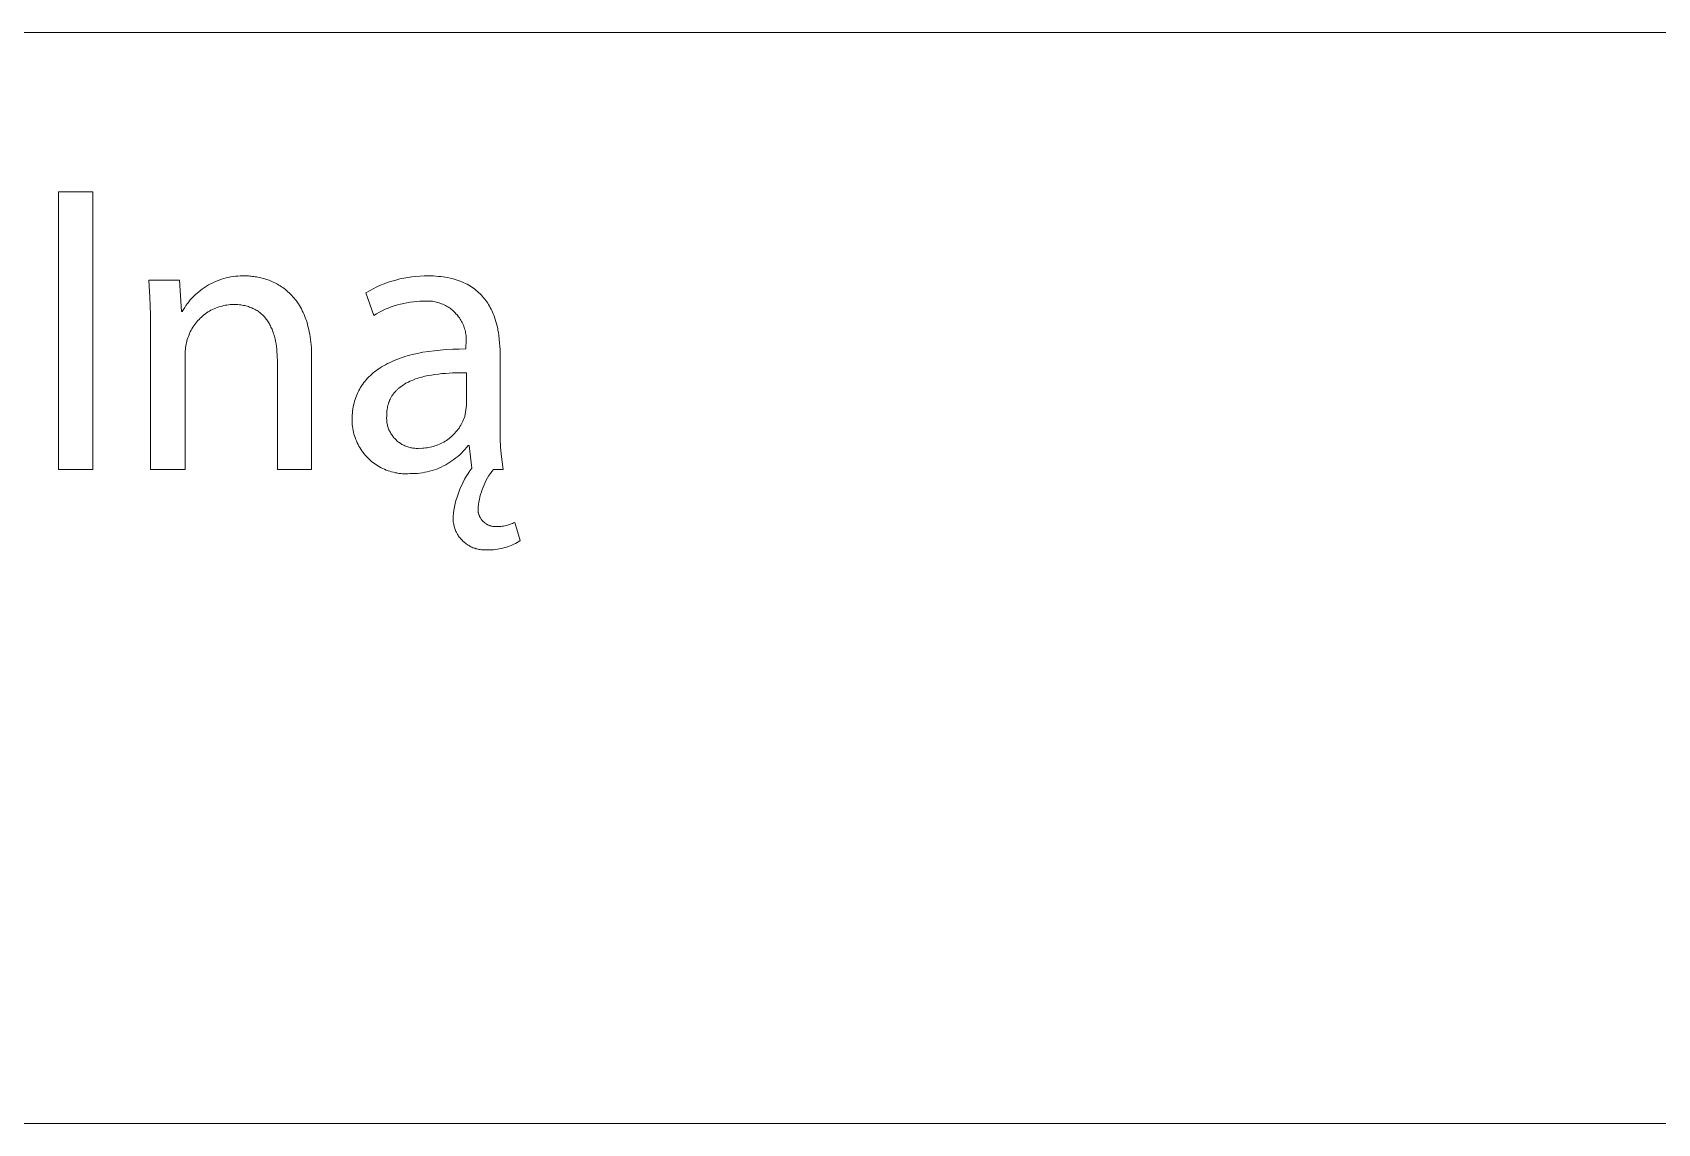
# Model space of a CAD drawing. Header units: millimetres. Extents: x 373 to 3451, y -552 to 1598.
# Drawn here: x 3194.6 to 3322.7, y -551.9 to -465.9 of the extents above; entities that cross this region are included whole.
import ezdxf

# ---------------------------------------------------------------- set-up
doc = ezdxf.new("R2010")
doc.units = ezdxf.units.MM
doc.header["$MEASUREMENT"] = 0
doc.layers.add('Domyślny', color=7, linetype='Continuous', true_color=0x000000)

msp = doc.modelspace()

# ---------------------------------------------------------------- linework, layer by layer
at = {"layer": 'Domyślny', "color": 18, "lineweight": 15, "true_color": 0x000000}
for p, q in [((2287.64, -465.92), (3447.83, -465.92)), ((3196.67, -478.48), (3199.37, -478.48)), ((3196.67, -500.36), (3196.67, -478.48)), ((3199.37, -478.48), (3199.37, -500.36)), ((3209.51, -485.37), (3209.69, -485.31)), ((3209.69, -485.31), (3209.87, -485.27)), ((3209.87, -485.27), (3210.05, -485.22)), ((3210.05, -485.22), (3210.23, -485.19)), ((3210.23, -485.19), (3210.42, -485.16)), ((3210.42, -485.16), (3210.6, -485.13)), ((3210.6, -485.13), (3210.79, -485.12)), ((3210.79, -485.12), (3210.97, -485.1)), ((3210.97, -485.1), (3211.16, -485.1)), ((3211.16, -485.1), (3211.34, -485.1)), ((3211.34, -485.1), (3211.44, -485.1)), ((3211.44, -485.1), (3211.54, -485.11)), ((3211.54, -485.11), (3211.64, -485.11)), ((3211.64, -485.11), (3211.74, -485.12)), ((3211.74, -485.12), (3211.85, -485.13)), ((3211.85, -485.13), (3211.95, -485.14)), ((3211.95, -485.14), (3212.06, -485.15)), ((3212.06, -485.15), (3212.16, -485.17)), ((3212.16, -485.17), (3212.27, -485.18)), ((3212.27, -485.18), (3212.38, -485.2)), ((3212.38, -485.2), (3212.49, -485.23)), ((3212.49, -485.23), (3212.6, -485.25)), ((3212.6, -485.25), (3212.71, -485.28)), ((3212.71, -485.28), (3212.82, -485.31)), ((3212.82, -485.31), (3212.93, -485.34)), ((3212.93, -485.34), (3213.04, -485.38)), ((3223.25, -485.43), (3223.56, -485.35)), ((3223.56, -485.35), (3223.88, -485.28)), ((3223.88, -485.28), (3224.19, -485.22)), ((3224.19, -485.22), (3224.51, -485.18)), ((3224.51, -485.18), (3224.83, -485.14)), ((3224.83, -485.14), (3225.15, -485.12)), ((3225.15, -485.12), (3225.47, -485.11)), ((3225.47, -485.11), (3225.79, -485.1)), ((3225.79, -485.1), (3226, -485.11)), ((3226, -485.11), (3226.21, -485.11)), ((3226.21, -485.11), (3226.41, -485.13)), ((3226.41, -485.13), (3226.61, -485.14)), ((3226.61, -485.14), (3226.8, -485.16)), ((3226.8, -485.16), (3226.98, -485.18)), ((3226.98, -485.18), (3227.17, -485.21)), ((3227.17, -485.21), (3227.34, -485.24)), ((3227.34, -485.24), (3227.52, -485.28)), ((3227.52, -485.28), (3227.68, -485.32)), ((3227.68, -485.32), (3227.85, -485.36)), ((3203.87, -486.79), (3203.79, -485.44)), ((3203.79, -485.44), (3206.2, -485.44)), ((3206.2, -485.44), (3206.35, -487.91)), ((3207.31, -486.72), (3207.44, -486.59)), ((3207.44, -486.59), (3207.58, -486.47)), ((3207.58, -486.47), (3207.72, -486.35)), ((3207.72, -486.35), (3207.87, -486.23)), ((3207.87, -486.23), (3208.02, -486.12)), ((3208.02, -486.12), (3208.17, -486.01)), ((3208.17, -486.01), (3208.33, -485.91)), ((3208.33, -485.91), (3208.49, -485.82)), ((3208.49, -485.82), (3208.65, -485.73)), ((3208.65, -485.73), (3208.82, -485.65)), ((3208.82, -485.65), (3208.99, -485.57)), ((3208.99, -485.57), (3209.16, -485.5)), ((3209.16, -485.5), (3209.33, -485.43)), ((3209.33, -485.43), (3209.51, -485.37)), ((3213.04, -485.38), (3213.15, -485.41)), ((3213.15, -485.41), (3213.26, -485.45)), ((3213.26, -485.45), (3213.37, -485.5)), ((3213.37, -485.5), (3213.48, -485.55)), ((3213.48, -485.55), (3213.59, -485.6)), ((3213.59, -485.6), (3213.7, -485.65)), ((3213.7, -485.65), (3213.81, -485.7)), ((3213.81, -485.7), (3213.92, -485.76)), ((3213.92, -485.76), (3214.03, -485.83)), ((3214.03, -485.83), (3214.14, -485.89)), ((3214.14, -485.89), (3214.24, -485.96)), ((3214.24, -485.96), (3214.35, -486.03)), ((3214.35, -486.03), (3214.45, -486.11)), ((3214.45, -486.11), (3214.55, -486.19)), ((3214.55, -486.19), (3214.65, -486.27)), ((3214.65, -486.27), (3214.75, -486.36)), ((3214.75, -486.36), (3214.85, -486.45)), ((3214.85, -486.45), (3214.95, -486.55)), ((3214.95, -486.55), (3215.04, -486.64)), ((3220.89, -486.43), (3221.17, -486.27)), ((3221.51, -488.22), (3220.89, -486.43)), ((3221.17, -486.27), (3221.45, -486.12)), ((3221.45, -486.12), (3221.74, -485.98)), ((3221.74, -485.98), (3222.04, -485.84)), ((3222.04, -485.84), (3222.33, -485.72)), ((3222.33, -485.72), (3222.64, -485.61)), ((3222.64, -485.61), (3222.94, -485.51)), ((3222.94, -485.51), (3223.25, -485.43)), ((3227.85, -485.36), (3228.01, -485.41)), ((3228.01, -485.41), (3228.16, -485.46)), ((3228.16, -485.46), (3228.31, -485.52)), ((3228.31, -485.52), (3228.46, -485.58)), ((3228.46, -485.58), (3228.6, -485.64)), ((3228.6, -485.64), (3228.74, -485.7)), ((3228.74, -485.7), (3228.87, -485.77)), ((3228.87, -485.77), (3229, -485.84)), ((3229, -485.84), (3229.13, -485.92)), ((3229.13, -485.92), (3229.25, -486)), ((3229.25, -486), (3229.37, -486.08)), ((3229.37, -486.08), (3229.48, -486.16)), ((3229.48, -486.16), (3229.59, -486.25)), ((3229.59, -486.25), (3229.69, -486.34)), ((3229.69, -486.34), (3229.8, -486.43)), ((3229.8, -486.43), (3229.9, -486.53)), ((3229.9, -486.53), (3229.99, -486.62)), ((3229.99, -486.62), (3230.08, -486.72)), ((3203.91, -488.14), (3203.87, -486.79)), ((3206.35, -487.91), (3206.41, -487.91)), ((3206.41, -487.91), (3206.51, -487.75)), ((3206.51, -487.75), (3206.61, -487.59)), ((3206.61, -487.59), (3206.71, -487.44)), ((3206.71, -487.44), (3206.82, -487.29)), ((3206.82, -487.29), (3206.94, -487.14)), ((3206.94, -487.14), (3207.05, -487)), ((3207.05, -487), (3207.18, -486.86)), ((3207.18, -486.86), (3207.31, -486.72)), ((3208.57, -487.88), (3208.45, -487.95)), ((3208.68, -487.82), (3208.57, -487.88)), ((3208.8, -487.76), (3208.68, -487.82)), ((3208.92, -487.7), (3208.8, -487.76)), ((3209.04, -487.65), (3208.92, -487.7)), ((3209.17, -487.6), (3209.04, -487.65)), ((3209.29, -487.55), (3209.17, -487.6)), ((3209.42, -487.51), (3209.29, -487.55)), ((3209.55, -487.48), (3209.42, -487.51)), ((3209.67, -487.45), (3209.55, -487.48)), ((3209.8, -487.42), (3209.67, -487.45)), ((3209.93, -487.4), (3209.8, -487.42)), ((3210.07, -487.38), (3209.93, -487.4)), ((3210.2, -487.37), (3210.07, -487.38)), ((3210.33, -487.36), (3210.2, -487.37)), ((3210.46, -487.36), (3210.33, -487.36)), ((3210.58, -487.36), (3210.46, -487.36)), ((3210.7, -487.36), (3210.58, -487.36)), ((3210.81, -487.37), (3210.7, -487.36)), ((3210.92, -487.38), (3210.81, -487.37)), ((3211.03, -487.39), (3210.92, -487.38)), ((3211.13, -487.41), (3211.03, -487.39)), ((3211.24, -487.43), (3211.13, -487.41)), ((3211.34, -487.45), (3211.24, -487.43)), ((3211.44, -487.47), (3211.34, -487.45)), ((3211.54, -487.5), (3211.44, -487.47)), ((3211.63, -487.53), (3211.54, -487.5)), ((3211.72, -487.56), (3211.63, -487.53)), ((3211.81, -487.59), (3211.72, -487.56)), ((3211.9, -487.63), (3211.81, -487.59)), ((3211.99, -487.67), (3211.9, -487.63)), ((3212.07, -487.71), (3211.99, -487.67)), ((3212.15, -487.75), (3212.07, -487.71)), ((3212.23, -487.8), (3212.15, -487.75)), ((3212.31, -487.84), (3212.23, -487.8)), ((3212.39, -487.89), (3212.31, -487.84)), ((3212.46, -487.95), (3212.39, -487.89)), ((3215.04, -486.64), (3215.14, -486.75)), ((3215.14, -486.75), (3215.23, -486.85)), ((3215.23, -486.85), (3215.32, -486.96)), ((3215.32, -486.96), (3215.41, -487.08)), ((3215.41, -487.08), (3215.49, -487.2)), ((3215.49, -487.2), (3215.57, -487.32)), ((3215.57, -487.32), (3215.65, -487.45)), ((3215.65, -487.45), (3215.73, -487.58)), ((3215.73, -487.58), (3215.81, -487.71)), ((3215.81, -487.71), (3215.88, -487.85)), ((3215.88, -487.85), (3215.95, -488)), ((3222.18, -487.85), (3221.95, -487.97)), ((3222.41, -487.74), (3222.18, -487.85)), ((3222.65, -487.64), (3222.41, -487.74)), ((3222.89, -487.55), (3222.65, -487.64)), ((3223.13, -487.47), (3222.89, -487.55)), ((3223.37, -487.39), (3223.13, -487.47)), ((3223.62, -487.33), (3223.37, -487.39)), ((3223.87, -487.27), (3223.62, -487.33)), ((3224.12, -487.22), (3223.87, -487.27)), ((3224.37, -487.18), (3224.12, -487.22)), ((3224.63, -487.15), (3224.37, -487.18)), ((3224.88, -487.12), (3224.63, -487.15)), ((3225.14, -487.11), (3224.88, -487.12)), ((3225.39, -487.1), (3225.14, -487.11)), ((3225.5, -487.09), (3225.39, -487.1)), ((3225.6, -487.09), (3225.5, -487.09)), ((3225.71, -487.09), (3225.6, -487.09)), ((3225.82, -487.09), (3225.71, -487.09)), ((3225.93, -487.09), (3225.82, -487.09)), ((3226.03, -487.1), (3225.93, -487.09)), ((3226.14, -487.11), (3226.03, -487.1)), ((3226.24, -487.13), (3226.14, -487.11)), ((3226.35, -487.15), (3226.24, -487.13)), ((3226.45, -487.17), (3226.35, -487.15)), ((3226.56, -487.2), (3226.45, -487.17)), ((3226.66, -487.23), (3226.56, -487.2)), ((3226.76, -487.27), (3226.66, -487.23)), ((3226.86, -487.3), (3226.76, -487.27)), ((3226.96, -487.34), (3226.86, -487.3)), ((3227.06, -487.39), (3226.96, -487.34)), ((3227.15, -487.44), (3227.06, -487.39)), ((3227.25, -487.49), (3227.15, -487.44)), ((3227.34, -487.54), (3227.25, -487.49)), ((3227.43, -487.6), (3227.34, -487.54)), ((3227.52, -487.66), (3227.43, -487.6)), ((3227.6, -487.72), (3227.52, -487.66)), ((3227.69, -487.79), (3227.6, -487.72)), ((3227.77, -487.86), (3227.69, -487.79)), ((3227.85, -487.93), (3227.77, -487.86)), ((3230.08, -486.72), (3230.17, -486.83)), ((3230.17, -486.83), (3230.25, -486.93)), ((3230.25, -486.93), (3230.33, -487.04)), ((3230.33, -487.04), (3230.41, -487.15)), ((3230.41, -487.15), (3230.49, -487.26)), ((3230.49, -487.26), (3230.56, -487.37)), ((3230.56, -487.37), (3230.63, -487.49)), ((3230.63, -487.49), (3230.69, -487.6)), ((3230.69, -487.6), (3230.75, -487.72)), ((3230.75, -487.72), (3230.81, -487.84)), ((3230.81, -487.84), (3230.87, -487.97)), ((3203.91, -489.49), (3203.91, -488.14)), ((3207.25, -489.16), (3207.18, -489.27)), ((3207.32, -489.05), (3207.25, -489.16)), ((3207.4, -488.94), (3207.32, -489.05)), ((3207.48, -488.83), (3207.4, -488.94)), ((3207.56, -488.73), (3207.48, -488.83)), ((3207.65, -488.63), (3207.56, -488.73)), ((3207.74, -488.53), (3207.65, -488.63)), ((3207.83, -488.44), (3207.74, -488.53)), ((3207.93, -488.35), (3207.83, -488.44)), ((3208.03, -488.26), (3207.93, -488.35)), ((3208.13, -488.18), (3208.03, -488.26)), ((3208.24, -488.1), (3208.13, -488.18)), ((3208.34, -488.02), (3208.24, -488.1)), ((3208.45, -487.95), (3208.34, -488.02)), ((3212.53, -488), (3212.46, -487.95)), ((3212.6, -488.06), (3212.53, -488)), ((3212.67, -488.12), (3212.6, -488.06)), ((3212.73, -488.18), (3212.67, -488.12)), ((3212.8, -488.24), (3212.73, -488.18)), ((3212.86, -488.3), (3212.8, -488.24)), ((3212.92, -488.37), (3212.86, -488.3)), ((3212.98, -488.44), (3212.92, -488.37)), ((3213.03, -488.51), (3212.98, -488.44)), ((3213.09, -488.58), (3213.03, -488.51)), ((3213.14, -488.66), (3213.09, -488.58)), ((3213.19, -488.73), (3213.14, -488.66)), ((3213.24, -488.81), (3213.19, -488.73)), ((3213.28, -488.89), (3213.24, -488.81)), ((3213.33, -488.97), (3213.28, -488.89)), ((3213.37, -489.05), (3213.33, -488.97)), ((3213.41, -489.14), (3213.37, -489.05)), ((3213.45, -489.22), (3213.41, -489.14)), ((3215.95, -488), (3216.02, -488.15)), ((3216.02, -488.15), (3216.08, -488.3)), ((3216.08, -488.3), (3216.14, -488.46)), ((3216.14, -488.46), (3216.2, -488.62)), ((3216.2, -488.62), (3216.25, -488.79)), ((3216.25, -488.79), (3216.3, -488.97)), ((3216.3, -488.97), (3216.35, -489.14)), ((3216.35, -489.14), (3216.39, -489.33)), ((3221.73, -488.09), (3221.51, -488.22)), ((3221.95, -487.97), (3221.73, -488.09)), ((3227.92, -488.01), (3227.85, -487.93)), ((3227.99, -488.09), (3227.92, -488.01)), ((3228.07, -488.17), (3227.99, -488.09)), ((3228.13, -488.25), (3228.07, -488.17)), ((3228.2, -488.33), (3228.13, -488.25)), ((3228.26, -488.42), (3228.2, -488.33)), ((3228.32, -488.51), (3228.26, -488.42)), ((3228.38, -488.6), (3228.32, -488.51)), ((3228.43, -488.7), (3228.38, -488.6)), ((3228.48, -488.79), (3228.43, -488.7)), ((3228.52, -488.89), (3228.48, -488.79)), ((3228.57, -488.98), (3228.52, -488.89)), ((3228.6, -489.08), (3228.57, -488.98)), ((3228.64, -489.18), (3228.6, -489.08)), ((3228.67, -489.29), (3228.64, -489.18)), ((3230.87, -487.97), (3230.92, -488.09)), ((3230.92, -488.09), (3230.97, -488.21)), ((3230.97, -488.21), (3231.02, -488.34)), ((3231.02, -488.34), (3231.06, -488.47)), ((3231.06, -488.47), (3231.1, -488.6)), ((3231.1, -488.6), (3231.14, -488.73)), ((3231.14, -488.73), (3231.18, -488.86)), ((3231.18, -488.86), (3231.21, -489)), ((3231.21, -489), (3231.25, -489.13)), ((3231.25, -489.13), (3231.28, -489.27)), ((3203.91, -500.36), (3203.91, -489.49)), ((3206.75, -490.37), (3206.72, -490.5)), ((3206.78, -490.25), (3206.75, -490.37)), ((3206.81, -490.12), (3206.78, -490.25)), ((3206.85, -490), (3206.81, -490.12)), ((3206.9, -489.87), (3206.85, -490)), ((3206.95, -489.75), (3206.9, -489.87)), ((3207, -489.63), (3206.95, -489.75)), ((3207.05, -489.51), (3207, -489.63)), ((3207.11, -489.39), (3207.05, -489.51)), ((3207.18, -489.27), (3207.11, -489.39)), ((3213.49, -489.31), (3213.45, -489.22)), ((3213.52, -489.4), (3213.49, -489.31)), ((3213.56, -489.49), (3213.52, -489.4)), ((3213.59, -489.58), (3213.56, -489.49)), ((3213.62, -489.67), (3213.59, -489.58)), ((3213.65, -489.77), (3213.62, -489.67)), ((3213.68, -489.86), (3213.65, -489.77)), ((3213.7, -489.96), (3213.68, -489.86)), ((3213.73, -490.06), (3213.7, -489.96)), ((3213.77, -490.26), (3213.73, -490.06)), ((3213.81, -490.46), (3213.77, -490.26)), ((3213.84, -490.67), (3213.81, -490.46)), ((3216.39, -489.33), (3216.43, -489.51)), ((3216.43, -489.51), (3216.47, -489.71)), ((3216.47, -489.71), (3216.5, -489.91)), ((3216.5, -489.91), (3216.53, -490.11)), ((3216.53, -490.11), (3216.56, -490.32)), ((3216.56, -490.32), (3216.58, -490.53)), ((3228.7, -489.39), (3228.67, -489.29)), ((3228.73, -489.49), (3228.7, -489.39)), ((3228.75, -489.6), (3228.73, -489.49)), ((3228.77, -489.7), (3228.75, -489.6)), ((3228.78, -489.81), (3228.77, -489.7)), ((3228.77, -490.56), (3228.79, -490.45)), ((3228.79, -489.92), (3228.78, -489.81)), ((3228.8, -490.02), (3228.79, -489.92)), ((3228.79, -490.34), (3228.8, -490.24)), ((3228.79, -490.45), (3228.79, -490.34)), ((3228.8, -490.13), (3228.8, -490.02)), ((3228.8, -490.24), (3228.8, -490.13)), ((3231.28, -489.27), (3231.3, -489.4)), ((3231.3, -489.4), (3231.33, -489.54)), ((3231.33, -489.54), (3231.37, -489.81)), ((3231.37, -489.81), (3231.4, -490.09)), ((3231.4, -490.09), (3231.43, -490.37)), ((3231.43, -490.37), (3231.44, -490.65)), ((3206.65, -491.01), (3206.64, -491.14)), ((3206.64, -491.14), (3206.64, -491.27)), ((3206.64, -491.27), (3206.64, -491.39)), ((3206.64, -491.39), (3206.64, -500.36)), ((3206.66, -490.88), (3206.65, -491.01)), ((3206.68, -490.75), (3206.66, -490.88)), ((3206.7, -490.62), (3206.68, -490.75)), ((3206.72, -490.5), (3206.7, -490.62)), ((3213.86, -490.88), (3213.84, -490.67)), ((3213.88, -491.1), (3213.86, -490.88)), ((3213.9, -491.32), (3213.88, -491.1)), ((3213.9, -491.54), (3213.9, -491.32)), ((3213.91, -491.76), (3213.9, -491.54)), ((3213.91, -500.36), (3213.91, -491.76)), ((3216.58, -490.53), (3216.59, -490.75)), ((3216.59, -490.75), (3216.6, -490.98)), ((3216.6, -490.98), (3216.61, -491.21)), ((3216.61, -491.21), (3216.61, -491.45)), ((3216.61, -491.45), (3216.61, -500.36)), ((3223.07, -491.8), (3223.24, -491.73)), ((3223.24, -491.73), (3223.41, -491.66)), ((3223.41, -491.66), (3223.59, -491.59)), ((3223.59, -491.59), (3223.77, -491.53)), ((3223.77, -491.53), (3223.96, -491.47)), ((3223.96, -491.47), (3224.15, -491.41)), ((3224.15, -491.41), (3224.34, -491.36)), ((3224.34, -491.36), (3224.54, -491.31)), ((3224.54, -491.31), (3224.95, -491.21)), ((3224.95, -491.21), (3225.37, -491.13)), ((3225.37, -491.13), (3225.81, -491.06)), ((3225.81, -491.06), (3226.27, -491)), ((3226.27, -491), (3226.74, -490.95)), ((3226.74, -490.95), (3227.22, -490.91)), ((3227.22, -490.91), (3227.73, -490.88)), ((3227.73, -490.88), (3228.24, -490.87)), ((3228.24, -490.87), (3228.77, -490.86)), ((3228.77, -490.86), (3228.77, -490.56)), ((3231.44, -490.65), (3231.46, -490.93)), ((3231.46, -490.93), (3231.46, -491.21)), ((3231.46, -491.21), (3231.46, -496.79)), ((3221.13, -493.07), (3221.24, -492.96)), ((3221.24, -492.96), (3221.35, -492.85)), ((3221.35, -492.85), (3221.47, -492.75)), ((3221.47, -492.75), (3221.6, -492.65)), ((3221.6, -492.65), (3221.72, -492.55)), ((3221.72, -492.55), (3221.86, -492.46)), ((3221.86, -492.46), (3221.99, -492.37)), ((3221.99, -492.37), (3222.13, -492.28)), ((3222.13, -492.28), (3222.28, -492.19)), ((3222.28, -492.19), (3222.43, -492.11)), ((3222.43, -492.11), (3222.58, -492.02)), ((3222.58, -492.02), (3222.74, -491.95)), ((3222.74, -491.95), (3222.9, -491.87)), ((3222.9, -491.87), (3223.07, -491.8)), ((3225.54, -493.02), (3225.29, -493.08)), ((3225.8, -492.97), (3225.54, -493.02)), ((3226.06, -492.92), (3225.8, -492.97)), ((3226.33, -492.88), (3226.06, -492.92)), ((3226.6, -492.84), (3226.33, -492.88)), ((3226.88, -492.81), (3226.6, -492.84)), ((3227.16, -492.79), (3226.88, -492.81)), ((3227.44, -492.77), (3227.16, -492.79)), ((3227.72, -492.76), (3227.44, -492.77)), ((3228.28, -492.75), (3227.72, -492.76)), ((3228.83, -492.75), (3228.28, -492.75)), ((3228.83, -495.33), (3228.83, -492.75)), ((3220.2, -494.42), (3220.26, -494.29)), ((3220.26, -494.29), (3220.33, -494.15)), ((3220.33, -494.15), (3220.4, -494.02)), ((3220.4, -494.02), (3220.47, -493.89)), ((3220.47, -493.89), (3220.55, -493.77)), ((3220.55, -493.77), (3220.64, -493.64)), ((3220.64, -493.64), (3220.73, -493.52)), ((3220.73, -493.52), (3220.82, -493.4)), ((3220.82, -493.4), (3220.92, -493.29)), ((3220.92, -493.29), (3221.02, -493.18)), ((3221.02, -493.18), (3221.13, -493.07)), ((3223.14, -494.31), (3223.1, -494.35)), ((3223.17, -494.27), (3223.14, -494.31)), ((3223.21, -494.23), (3223.17, -494.27)), ((3223.24, -494.19), (3223.21, -494.23)), ((3223.28, -494.15), (3223.24, -494.19)), ((3223.32, -494.11), (3223.28, -494.15)), ((3223.36, -494.07), (3223.32, -494.11)), ((3223.4, -494.03), (3223.36, -494.07)), ((3223.44, -493.99), (3223.4, -494.03)), ((3223.48, -493.96), (3223.44, -493.99)), ((3223.52, -493.92), (3223.48, -493.96)), ((3223.57, -493.89), (3223.52, -493.92)), ((3223.66, -493.82), (3223.57, -493.89)), ((3223.75, -493.76), (3223.66, -493.82)), ((3223.84, -493.69), (3223.75, -493.76)), ((3223.94, -493.63), (3223.84, -493.69)), ((3224.04, -493.57), (3223.94, -493.63)), ((3224.14, -493.52), (3224.04, -493.57)), ((3224.25, -493.47), (3224.14, -493.52)), ((3224.35, -493.41), (3224.25, -493.47)), ((3224.46, -493.37), (3224.35, -493.41)), ((3224.58, -493.32), (3224.46, -493.37)), ((3224.69, -493.27), (3224.58, -493.32)), ((3224.81, -493.23), (3224.69, -493.27)), ((3224.93, -493.19), (3224.81, -493.23)), ((3225.05, -493.15), (3224.93, -493.19)), ((3225.17, -493.12), (3225.05, -493.15)), ((3225.29, -493.08), (3225.17, -493.12)), ((3219.84, -495.75), (3219.86, -495.6)), ((3219.86, -495.6), (3219.89, -495.44)), ((3219.89, -495.44), (3219.92, -495.29)), ((3219.92, -495.29), (3219.96, -495.14)), ((3219.96, -495.14), (3219.99, -494.99)), ((3219.99, -494.99), (3220.04, -494.84)), ((3220.04, -494.84), (3220.09, -494.7)), ((3220.09, -494.7), (3220.14, -494.56)), ((3220.14, -494.56), (3220.2, -494.42)), ((3222.57, -495.59), (3222.56, -495.65)), ((3222.58, -495.53), (3222.57, -495.59)), ((3222.59, -495.47), (3222.58, -495.53)), ((3222.6, -495.41), (3222.59, -495.47)), ((3222.62, -495.35), (3222.6, -495.41)), ((3222.63, -495.29), (3222.62, -495.35)), ((3222.65, -495.24), (3222.63, -495.29)), ((3222.66, -495.18), (3222.65, -495.24)), ((3222.68, -495.13), (3222.66, -495.18)), ((3222.7, -495.07), (3222.68, -495.13)), ((3222.72, -495.02), (3222.7, -495.07)), ((3222.74, -494.97), (3222.72, -495.02)), ((3222.76, -494.91), (3222.74, -494.97)), ((3222.79, -494.86), (3222.76, -494.91)), ((3222.81, -494.81), (3222.79, -494.86)), ((3222.83, -494.76), (3222.81, -494.81)), ((3222.86, -494.71), (3222.83, -494.76)), ((3222.89, -494.67), (3222.86, -494.71)), ((3222.92, -494.62), (3222.89, -494.67)), ((3222.94, -494.57), (3222.92, -494.62)), ((3222.97, -494.53), (3222.94, -494.57)), ((3223, -494.48), (3222.97, -494.53)), ((3223.04, -494.44), (3223, -494.48)), ((3223.07, -494.39), (3223.04, -494.44)), ((3223.1, -494.35), (3223.07, -494.39)), ((3228.68, -496.19), (3228.83, -495.33)), ((3219.81, -496.08), (3219.83, -495.91)), ((3219.81, -496.24), (3219.81, -496.08)), ((3219.81, -496.41), (3219.81, -496.24)), ((3219.81, -496.56), (3219.81, -496.41)), ((3219.81, -496.7), (3219.81, -496.56)), ((3219.82, -496.85), (3219.81, -496.7)), ((3219.84, -496.99), (3219.82, -496.85)), ((3219.83, -495.91), (3219.84, -495.75)), ((3222.53, -496.18), (3222.52, -496.27)), ((3222.52, -496.27), (3222.52, -496.35)), ((3222.52, -496.35), (3222.53, -496.43)), ((3222.54, -495.9), (3222.53, -495.97)), ((3222.53, -495.97), (3222.53, -496.03)), ((3222.53, -496.03), (3222.53, -496.1)), ((3222.53, -496.1), (3222.53, -496.18)), ((3222.53, -496.43), (3222.53, -496.51)), ((3222.53, -496.51), (3222.54, -496.6)), ((3222.55, -495.77), (3222.54, -495.84)), ((3222.54, -495.84), (3222.54, -495.9)), ((3222.54, -496.6), (3222.55, -496.68)), ((3222.56, -495.65), (3222.55, -495.71)), ((3222.55, -495.71), (3222.55, -495.77)), ((3222.55, -496.68), (3222.57, -496.76)), ((3222.57, -496.76), (3222.58, -496.84)), ((3222.58, -496.84), (3222.6, -496.92)), ((3228.3, -496.99), (3228.36, -496.88)), ((3228.36, -496.88), (3228.42, -496.77)), ((3228.42, -496.77), (3228.48, -496.66)), ((3228.48, -496.66), (3228.54, -496.55)), ((3228.54, -496.55), (3228.59, -496.43)), ((3228.59, -496.43), (3228.64, -496.31)), ((3228.64, -496.31), (3228.68, -496.19)), ((3231.46, -496.79), (3231.46, -497.39)), ((3219.86, -497.14), (3219.84, -496.99)), ((3219.89, -497.28), (3219.86, -497.14)), ((3219.92, -497.43), (3219.89, -497.28)), ((3219.95, -497.57), (3219.92, -497.43)), ((3219.99, -497.71), (3219.95, -497.57)), ((3220.04, -497.85), (3219.99, -497.71)), ((3220.09, -497.99), (3220.04, -497.85)), ((3220.15, -498.12), (3220.09, -497.99)), ((3220.21, -498.26), (3220.15, -498.12)), ((3222.6, -496.92), (3222.63, -497)), ((3222.63, -497), (3222.65, -497.08)), ((3222.65, -497.08), (3222.68, -497.16)), ((3222.68, -497.16), (3222.71, -497.23)), ((3222.71, -497.23), (3222.74, -497.31)), ((3222.74, -497.31), (3222.78, -497.38)), ((3222.78, -497.38), (3222.82, -497.46)), ((3222.82, -497.46), (3222.86, -497.53)), ((3222.86, -497.53), (3222.9, -497.6)), ((3222.9, -497.6), (3222.95, -497.67)), ((3222.95, -497.67), (3223, -497.73)), ((3223, -497.73), (3223.05, -497.8)), ((3223.05, -497.8), (3223.1, -497.86)), ((3223.1, -497.86), (3223.16, -497.92)), ((3223.16, -497.92), (3223.21, -497.98)), ((3223.21, -497.98), (3223.27, -498.04)), ((3223.27, -498.04), (3223.33, -498.1)), ((3223.33, -498.1), (3223.39, -498.15)), ((3223.39, -498.15), (3223.46, -498.2)), ((3227.02, -498.2), (3227.13, -498.14)), ((3227.13, -498.14), (3227.24, -498.07)), ((3227.24, -498.07), (3227.34, -498)), ((3227.34, -498), (3227.44, -497.92)), ((3227.44, -497.92), (3227.54, -497.84)), ((3227.54, -497.84), (3227.64, -497.76)), ((3227.64, -497.76), (3227.73, -497.67)), ((3227.73, -497.67), (3227.82, -497.58)), ((3227.82, -497.58), (3227.91, -497.49)), ((3227.91, -497.49), (3227.99, -497.4)), ((3227.99, -497.4), (3228.07, -497.3)), ((3228.07, -497.3), (3228.15, -497.2)), ((3228.15, -497.2), (3228.23, -497.1)), ((3228.23, -497.1), (3228.3, -496.99)), ((3231.46, -497.39), (3231.47, -497.98)), ((3231.47, -497.98), (3231.5, -498.58)), ((3220.27, -498.39), (3220.21, -498.26)), ((3220.34, -498.52), (3220.27, -498.39)), ((3220.41, -498.64), (3220.34, -498.52)), ((3220.49, -498.77), (3220.41, -498.64)), ((3220.57, -498.89), (3220.49, -498.77)), ((3220.66, -499.01), (3220.57, -498.89)), ((3220.75, -499.12), (3220.66, -499.01)), ((3220.84, -499.24), (3220.75, -499.12)), ((3220.94, -499.34), (3220.84, -499.24)), ((3221.04, -499.45), (3220.94, -499.34)), ((3223.46, -498.2), (3223.53, -498.25)), ((3223.53, -498.25), (3223.59, -498.3)), ((3223.59, -498.3), (3223.66, -498.34)), ((3223.66, -498.34), (3223.73, -498.39)), ((3223.73, -498.39), (3223.81, -498.43)), ((3223.81, -498.43), (3223.88, -498.46)), ((3223.88, -498.46), (3223.96, -498.5)), ((3223.96, -498.5), (3224.03, -498.53)), ((3224.03, -498.53), (3224.11, -498.56)), ((3224.11, -498.56), (3224.19, -498.59)), ((3224.19, -498.59), (3224.27, -498.61)), ((3224.27, -498.61), (3224.35, -498.63)), ((3224.35, -498.63), (3224.43, -498.65)), ((3224.43, -498.65), (3224.51, -498.66)), ((3224.51, -498.66), (3224.59, -498.68)), ((3224.59, -498.68), (3224.67, -498.69)), ((3224.67, -498.69), (3224.75, -498.69)), ((3224.75, -498.69), (3224.84, -498.7)), ((3224.84, -498.7), (3224.92, -498.7)), ((3224.92, -498.7), (3225, -498.7)), ((3225, -498.7), (3225.08, -498.69)), ((3225.08, -498.69), (3225.21, -498.7)), ((3225.21, -498.7), (3225.34, -498.69)), ((3225.34, -498.69), (3225.46, -498.68)), ((3225.46, -498.68), (3225.59, -498.67)), ((3225.59, -498.67), (3225.72, -498.66)), ((3225.72, -498.66), (3225.84, -498.64)), ((3225.84, -498.64), (3225.96, -498.61)), ((3225.96, -498.61), (3226.09, -498.58)), ((3226.09, -498.58), (3226.21, -498.55)), ((3226.21, -498.55), (3226.33, -498.51)), ((3226.33, -498.51), (3226.45, -498.47)), ((3226.45, -498.47), (3226.57, -498.42)), ((3226.57, -498.42), (3226.69, -498.37)), ((3226.69, -498.37), (3226.8, -498.32)), ((3226.8, -498.32), (3226.91, -498.26)), ((3226.91, -498.26), (3227.02, -498.2)), ((3228.14, -499.33), (3227.99, -499.46)), ((3228.28, -499.2), (3228.14, -499.33)), ((3228.42, -499.07), (3228.28, -499.2)), ((3228.56, -498.93), (3228.42, -499.07)), ((3228.69, -498.78), (3228.56, -498.93)), ((3228.82, -498.63), (3228.69, -498.78)), ((3228.94, -498.48), (3228.82, -498.63)), ((3229.03, -498.48), (3228.94, -498.48)), ((3229.23, -500.26), (3229.03, -498.48)), ((3231.5, -498.58), (3231.55, -499.17)), ((3231.55, -499.17), (3231.62, -499.76)), ((3199.37, -500.36), (3196.67, -500.36)), ((3206.64, -500.36), (3203.91, -500.36)), ((3216.61, -500.36), (3213.91, -500.36)), ((3221.15, -499.55), (3221.04, -499.45)), ((3221.25, -499.65), (3221.15, -499.55)), ((3221.37, -499.75), (3221.25, -499.65)), ((3221.48, -499.84), (3221.37, -499.75)), ((3221.6, -499.92), (3221.48, -499.84)), ((3221.72, -500.01), (3221.6, -499.92)), ((3221.84, -500.08), (3221.72, -500.01)), ((3221.97, -500.16), (3221.84, -500.08)), ((3222.1, -500.23), (3221.97, -500.16)), ((3222.23, -500.29), (3222.1, -500.23)), ((3222.36, -500.35), (3222.23, -500.29)), ((3222.5, -500.41), (3222.36, -500.35)), ((3222.64, -500.46), (3222.5, -500.41)), ((3222.78, -500.51), (3222.64, -500.46)), ((3222.92, -500.55), (3222.78, -500.51)), ((3223.06, -500.59), (3222.92, -500.55)), ((3223.2, -500.62), (3223.06, -500.59)), ((3223.34, -500.64), (3223.2, -500.62)), ((3223.49, -500.67), (3223.34, -500.64)), ((3223.63, -500.68), (3223.49, -500.67)), ((3223.78, -500.7), (3223.63, -500.68)), ((3223.93, -500.7), (3223.78, -500.7)), ((3224.07, -500.7), (3223.93, -500.7)), ((3224.22, -500.7), (3224.07, -500.7)), ((3224.37, -500.69), (3224.22, -500.7)), ((3224.56, -500.69), (3224.37, -500.69)), ((3224.76, -500.69), (3224.56, -500.69)), ((3224.95, -500.67), (3224.76, -500.69)), ((3225.15, -500.65), (3224.95, -500.67)), ((3225.34, -500.63), (3225.15, -500.65)), ((3225.53, -500.59), (3225.34, -500.63)), ((3225.72, -500.55), (3225.53, -500.59)), ((3225.91, -500.51), (3225.72, -500.55)), ((3226.1, -500.45), (3225.91, -500.51)), ((3226.29, -500.39), (3226.1, -500.45)), ((3226.47, -500.33), (3226.29, -500.39)), ((3226.65, -500.26), (3226.47, -500.33)), ((3226.83, -500.18), (3226.65, -500.26)), ((3227, -500.09), (3226.83, -500.18)), ((3227.18, -500), (3227, -500.09)), ((3227.35, -499.9), (3227.18, -500)), ((3227.51, -499.8), (3227.35, -499.9)), ((3227.67, -499.69), (3227.51, -499.8)), ((3227.83, -499.58), (3227.67, -499.69)), ((3227.99, -499.46), (3227.83, -499.58)), ((3228.8, -500.91), (3228.94, -500.69)), ((3228.94, -500.69), (3229.08, -500.47)), ((3229.08, -500.47), (3229.23, -500.26)), ((3230.7, -500.68), (3230.59, -500.85)), ((3230.81, -500.52), (3230.7, -500.68)), ((3230.94, -500.36), (3230.81, -500.52)), ((3231.7, -500.36), (3230.94, -500.36)), ((3231.62, -499.76), (3231.7, -500.36)), ((3228.23, -502.07), (3228.33, -501.83)), ((3228.33, -501.83), (3228.44, -501.59)), ((3228.44, -501.59), (3228.55, -501.36)), ((3228.55, -501.36), (3228.67, -501.13)), ((3228.67, -501.13), (3228.8, -500.91)), ((3230.06, -501.94), (3229.99, -502.13)), ((3230.13, -501.75), (3230.06, -501.94)), ((3230.21, -501.57), (3230.13, -501.75)), ((3230.29, -501.38), (3230.21, -501.57)), ((3230.38, -501.2), (3230.29, -501.38)), ((3230.48, -501.03), (3230.38, -501.2)), ((3230.59, -500.85), (3230.48, -501.03)), ((3227.88, -503.31), (3227.93, -503.05)), ((3227.93, -503.05), (3227.99, -502.8)), ((3227.99, -502.8), (3228.07, -502.56)), ((3228.07, -502.56), (3228.15, -502.31)), ((3228.15, -502.31), (3228.23, -502.07)), ((3229.76, -503.12), (3229.74, -503.32)), ((3229.79, -502.92), (3229.76, -503.12)), ((3229.83, -502.72), (3229.79, -502.92)), ((3229.88, -502.52), (3229.83, -502.72)), ((3229.93, -502.33), (3229.88, -502.52)), ((3229.99, -502.13), (3229.93, -502.33)), ((3227.77, -504.08), (3227.8, -503.82)), ((3227.77, -504.16), (3227.77, -504.08)), ((3227.77, -504.25), (3227.77, -504.16)), ((3227.77, -504.33), (3227.77, -504.25)), ((3227.77, -504.42), (3227.77, -504.33)), ((3227.78, -504.5), (3227.77, -504.42)), ((3227.8, -504.59), (3227.78, -504.5)), ((3227.8, -503.82), (3227.83, -503.56)), ((3227.83, -503.56), (3227.88, -503.31)), ((3229.74, -503.32), (3229.73, -503.36)), ((3229.73, -503.36), (3229.73, -503.41)), ((3229.73, -503.41), (3229.73, -503.46)), ((3229.73, -503.46), (3229.73, -503.51)), ((3229.73, -503.51), (3229.73, -503.56)), ((3229.73, -503.56), (3229.73, -503.6)), ((3229.73, -503.6), (3229.74, -503.65)), ((3229.74, -503.65), (3229.74, -503.7)), ((3229.74, -503.7), (3229.75, -503.75)), ((3229.75, -503.75), (3229.76, -503.79)), ((3229.76, -503.79), (3229.77, -503.84)), ((3229.77, -503.84), (3229.79, -503.89)), ((3229.79, -503.89), (3229.8, -503.93)), ((3229.8, -503.93), (3229.82, -503.98)), ((3229.82, -503.98), (3229.83, -504.02)), ((3229.83, -504.02), (3229.85, -504.06)), ((3229.85, -504.06), (3229.87, -504.11)), ((3229.87, -504.11), (3229.9, -504.15)), ((3229.9, -504.15), (3229.92, -504.19)), ((3229.92, -504.19), (3229.95, -504.23)), ((3229.95, -504.23), (3229.97, -504.27)), ((3229.97, -504.27), (3230, -504.31)), ((3230, -504.31), (3230.03, -504.35)), ((3230.03, -504.35), (3230.06, -504.39)), ((3230.06, -504.39), (3230.09, -504.42)), ((3230.09, -504.42), (3230.13, -504.46)), ((3230.13, -504.46), (3230.16, -504.49)), ((3230.16, -504.49), (3230.2, -504.52)), ((3230.2, -504.52), (3230.23, -504.55)), ((3230.23, -504.55), (3230.27, -504.58)), ((3232.53, -504.58), (3232.63, -504.54)), ((3232.63, -504.54), (3233.06, -505.96)), ((3227.81, -504.67), (3227.8, -504.59)), ((3227.83, -504.76), (3227.81, -504.67)), ((3227.85, -504.84), (3227.83, -504.76)), ((3227.87, -504.93), (3227.85, -504.84)), ((3227.9, -505.01), (3227.87, -504.93)), ((3227.93, -505.09), (3227.9, -505.01)), ((3227.96, -505.17), (3227.93, -505.09)), ((3227.99, -505.25), (3227.96, -505.17)), ((3228.03, -505.32), (3227.99, -505.25)), ((3228.07, -505.4), (3228.03, -505.32)), ((3228.11, -505.48), (3228.07, -505.4)), ((3228.16, -505.55), (3228.11, -505.48)), ((3228.2, -505.62), (3228.16, -505.55)), ((3228.25, -505.69), (3228.2, -505.62)), ((3228.31, -505.76), (3228.25, -505.69)), ((3228.36, -505.83), (3228.31, -505.76)), ((3228.42, -505.89), (3228.36, -505.83)), ((3230.27, -504.58), (3230.31, -504.61)), ((3230.31, -504.61), (3230.35, -504.64)), ((3230.35, -504.64), (3230.39, -504.66)), ((3230.39, -504.66), (3230.43, -504.69)), ((3230.43, -504.69), (3230.47, -504.71)), ((3230.47, -504.71), (3230.51, -504.73)), ((3230.51, -504.73), (3230.56, -504.75)), ((3230.56, -504.75), (3230.6, -504.77)), ((3230.6, -504.77), (3230.65, -504.79)), ((3230.65, -504.79), (3230.69, -504.8)), ((3230.69, -504.8), (3230.74, -504.82)), ((3230.74, -504.82), (3230.78, -504.83)), ((3230.78, -504.83), (3230.83, -504.84)), ((3230.83, -504.84), (3230.88, -504.85)), ((3230.88, -504.85), (3230.93, -504.86)), ((3230.93, -504.86), (3230.97, -504.86)), ((3230.97, -504.86), (3231.02, -504.87)), ((3231.02, -504.87), (3231.07, -504.87)), ((3231.07, -504.87), (3231.12, -504.87)), ((3231.12, -504.87), (3231.16, -504.87)), ((3231.16, -504.87), (3231.21, -504.86)), ((3231.21, -504.86), (3231.32, -504.86)), ((3231.32, -504.86), (3231.42, -504.86)), ((3231.42, -504.86), (3231.53, -504.85)), ((3231.53, -504.85), (3231.63, -504.84)), ((3231.63, -504.84), (3231.73, -504.83)), ((3231.73, -504.83), (3231.84, -504.81)), ((3231.84, -504.81), (3231.94, -504.79)), ((3231.94, -504.79), (3232.04, -504.76)), ((3232.04, -504.76), (3232.14, -504.73)), ((3232.14, -504.73), (3232.24, -504.7)), ((3232.24, -504.7), (3232.34, -504.66)), ((3232.34, -504.66), (3232.44, -504.62)), ((3232.44, -504.62), (3232.53, -504.58)), ((3228.48, -505.95), (3228.42, -505.89)), ((3228.54, -506.01), (3228.48, -505.95)), ((3228.6, -506.07), (3228.54, -506.01)), ((3228.66, -506.13), (3228.6, -506.07)), ((3228.73, -506.18), (3228.66, -506.13)), ((3228.8, -506.23), (3228.73, -506.18)), ((3228.87, -506.28), (3228.8, -506.23)), ((3228.94, -506.33), (3228.87, -506.28)), ((3229.02, -506.37), (3228.94, -506.33)), ((3229.09, -506.42), (3229.02, -506.37)), ((3229.17, -506.46), (3229.09, -506.42)), ((3229.25, -506.49), (3229.17, -506.46)), ((3229.33, -506.53), (3229.25, -506.49)), ((3229.41, -506.56), (3229.33, -506.53)), ((3229.49, -506.58), (3229.41, -506.56)), ((3229.57, -506.61), (3229.49, -506.58)), ((3229.65, -506.63), (3229.57, -506.61)), ((3229.74, -506.65), (3229.65, -506.63)), ((3229.82, -506.67), (3229.74, -506.65)), ((3229.9, -506.68), (3229.82, -506.67)), ((3229.99, -506.69), (3229.9, -506.68)), ((3230.08, -506.7), (3229.99, -506.69)), ((3230.16, -506.71), (3230.08, -506.7)), ((3230.25, -506.71), (3230.16, -506.71)), ((3230.33, -506.71), (3230.25, -506.71)), ((3230.42, -506.71), (3230.33, -506.71)), ((3230.51, -506.7), (3230.42, -506.71)), ((3230.66, -506.7), (3230.51, -506.7)), ((3230.8, -506.7), (3230.66, -506.7)), ((3230.95, -506.69), (3230.8, -506.7)), ((3231.1, -506.67), (3230.95, -506.69)), ((3231.25, -506.65), (3231.1, -506.67)), ((3231.4, -506.63), (3231.25, -506.65)), ((3231.55, -506.6), (3231.4, -506.63)), ((3231.69, -506.56), (3231.55, -506.6)), ((3231.84, -506.52), (3231.69, -506.56)), ((3231.98, -506.48), (3231.84, -506.52)), ((3232.12, -506.43), (3231.98, -506.48)), ((3232.26, -506.38), (3232.12, -506.43)), ((3232.4, -506.32), (3232.26, -506.38)), ((3232.54, -506.26), (3232.4, -506.32)), ((3232.67, -506.19), (3232.54, -506.26)), ((3232.8, -506.12), (3232.67, -506.19)), ((3232.93, -506.04), (3232.8, -506.12)), ((3233.06, -505.96), (3232.93, -506.04)), ((3447.83, -551.92), (373, -551.92)), ((3447.83, -551.92), (2287.65, -551.92))]:
    msp.add_line(p, q, dxfattribs=at)

doc.saveas('drawing.dxf')
